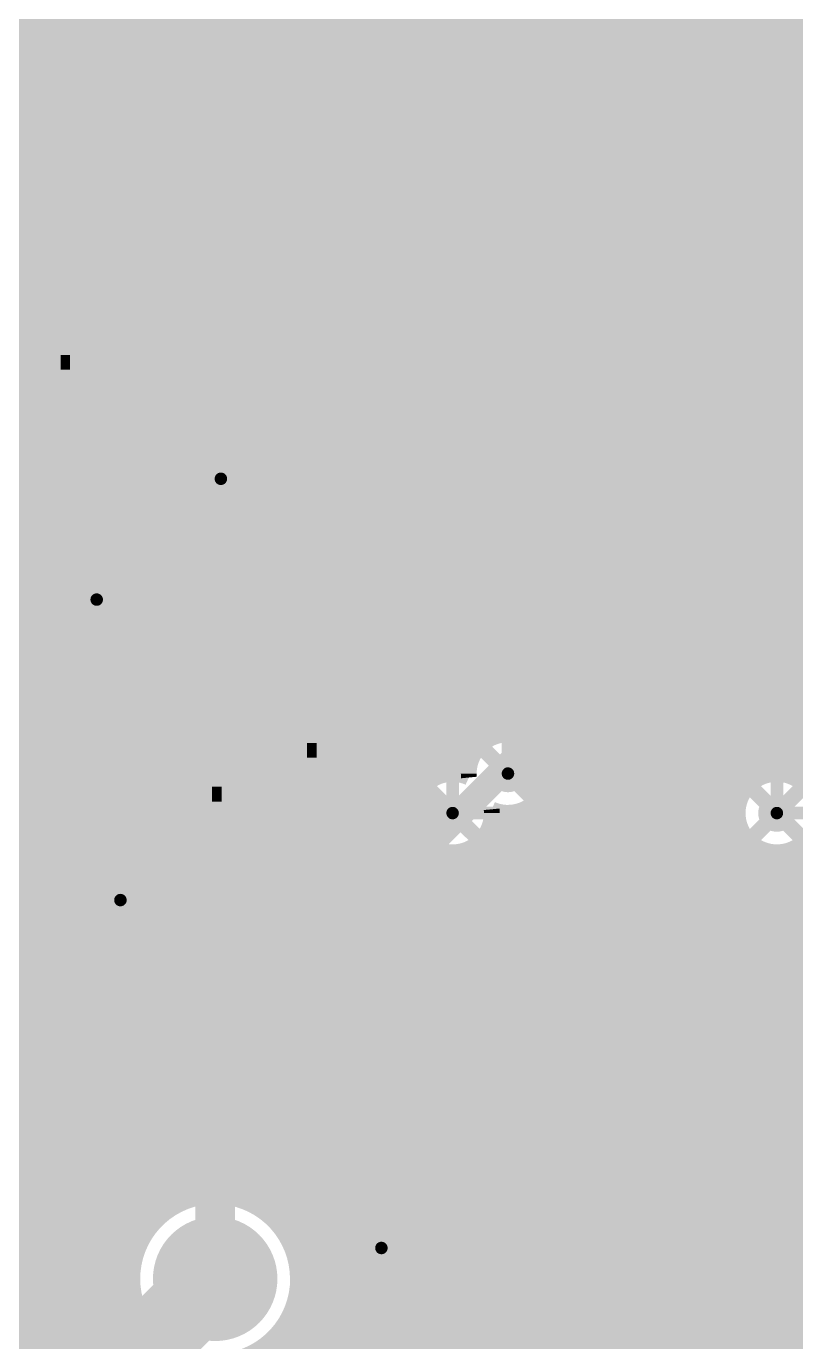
# Model space of a CAD drawing. Extents: x -11 to 221, y -93 to 178.
# Drawn here: x 120.79 to 133.14, y 63.52 to 84.65 of the extents above; entities that cross this region are included whole.
import ezdxf

# ---------------------------------------------------------------- set-up
doc = ezdxf.new("R2010")
doc.units = 0
doc.header["$MEASUREMENT"] = 0
doc.layers.get('0').update_dxf_attribs({"linetype": 'CONTINUOUS'})
for name, color, linetype in [('26-349-0_BOT', 7, 'CONTINUOUS'), ('26-349-0_DRD', 7, 'CONTINUOUS'), ('26-349-0_DRL', 2, 'CONTINUOUS'), ('26-349-0_IN1', 3, 'CONTINUOUS'), ('26-349-0_IN2', 5, 'CONTINUOUS'), ('26-349-0_SMB', 10, 'CONTINUOUS'), ('26-349-0_SMT', 14, 'CONTINUOUS'), ('26-349-0_SPT', 9, 'CONTINUOUS'), ('26-349-0_SST', 12, 'CONTINUOUS'), ('26-349-0_TOP', 11, 'CONTINUOUS'), ('THRUHOLE_TAP', 15, 'CONTINUOUS')]:
    doc.layers.add(name, color=color, linetype=linetype)

# ---------------------------------------------------------------- blocks, each defined once
blk = doc.blocks.new('ROUND_2')
at = {"const_width": 0.99949}
blk.add_lwpolyline([(-0.499744, 0, 1), (0.499744, 0, 1)], format="xyb", close=True, dxfattribs=at)
blk = doc.blocks.new('ROUND_78')
at = {"const_width": 0.29972}
blk.add_lwpolyline([(-0.14986, 0, 1), (0.14986, 0, 1)], format="xyb", close=True, dxfattribs=at)
blk = doc.blocks.new('ROUND_96')
at = {"const_width": 0.50038}
blk.add_lwpolyline([(-0.25019, 0, 1), (0.25019, 0, 1)], format="xyb", close=True, dxfattribs=at)
blk = doc.blocks.new('ROUND_102')
at = {"const_width": 0.10033}
blk.add_lwpolyline([(-0.050164, 0, 1), (0.050164, 0, 1)], format="xyb", close=True, dxfattribs=at)
blk = doc.blocks.new('ROUND_82')
at = {"const_width": 0.29972}
blk.add_lwpolyline([(-0.14986, 0, 1), (0.14986, 0, 1)], format="xyb", close=True, dxfattribs=at)
blk = doc.blocks.new('RECTANGLE_3')
blk.add_solid([(0.4826, 0.4064), (0.4826, -0.4064), (-0.4826, 0.4064), (-0.4826, -0.4064)])
blk = doc.blocks.new('RECTANGLE_5')
blk.add_solid([(0.63627, 0.51308), (0.63627, -0.51308), (-0.63627, 0.51308), (-0.63627, -0.51308)])
blk = doc.blocks.new('RECTANGLE_14')
blk.add_solid([(1.12522, 1.14935), (1.12522, -1.14935), (-1.12522, 1.14935), (-1.12522, -1.14935)])
blk = doc.blocks.new('ROUND_88')
at = {"const_width": 0.10033}
blk.add_lwpolyline([(-0.050164, 0, 1), (0.050164, 0, 1)], format="xyb", close=True, dxfattribs=at)
blk = doc.blocks.new('ROUND_90')
at = {"const_width": 0.50038}
blk.add_lwpolyline([(-0.25019, 0, 1), (0.25019, 0, 1)], format="xyb", close=True, dxfattribs=at)

msp = doc.modelspace()

# ---------------------------------------------------------------- linework, layer by layer
at = {"layer": '26-349-0_BOT', "const_width": 0.2032}
for points in [[(86.106, 83.947), (86.614, 84.455), (150.622, 84.455), (150.749, 84.328)], [(148.8694, 78.232), (148.844, 78.232), (146.177, 80.899), (104.394, 80.899), (104.267, 81.026), (83.8454, 81.026), (80.9752, 83.8962)], [(156.972, 82.296), (151.892, 82.296), (150.241, 83.947), (90.551, 83.947), (89.789, 83.185)], [(159.131, 79.629), (149.606, 79.629), (147.32, 81.915), (114.681, 81.915), (113.157, 83.439), (95.631, 83.439), (95.758, 83.312)], [(119.253, 83.312), (146.177, 83.312), (146.177, 83.185)], [(157.226, 78.486), (149.86, 78.486), (146.939, 81.407), (114.3, 81.407), (112.776, 82.931), (112.776, 82.804)], [(156.337, 77.47), (148.59, 77.47), (145.669, 80.391), (103.505, 80.391)], [(156.337, 76.581), (148.463, 76.581), (145.161, 79.883), (104.14, 79.883), (103.886, 79.629), (94.615, 79.629)], [(145.288, 75.184), (145.034, 74.93), (131.318, 74.93), (130.683, 74.295), (84.455, 74.295), (83.82, 73.66)], [(149.479, 74.041), (149.352, 74.041), (148.844, 73.533), (146.05, 73.533), (145.161, 74.422), (131.445, 74.422), (130.81, 73.787), (85.344, 73.787), (84.455, 72.898)], [(85.09, 72.39), (85.979, 73.279), (130.937, 73.279), (131.572, 73.914), (145.034, 73.914), (146.304, 72.644), (148.971, 72.644), (149.479, 73.152)], [(128.524, 72.644), (130.937, 72.644), (131.445, 73.152), (144.653, 73.152), (145.288, 72.517)], [(127.635, 72.009), (130.937, 72.009), (131.572, 72.644), (144.145, 72.644), (145.288, 71.501)], [(148.971, 71.628), (148.209, 70.866), (140.97, 70.866), (139.7, 72.136), (133.477, 72.136), (133.35, 72.009), (132.842, 72.009)], [(153.924, 71.501), (149.86, 71.501), (147.193, 68.834), (81.28, 68.834)], [(94.869, 67.818), (142.24, 67.818), (142.748, 68.326), (151.384, 68.326), (152.019, 67.691)], [(85.725, 66.929), (143.129, 66.929), (144.018, 67.818), (149.733, 67.818), (151.384, 66.167)]]:
    msp.add_lwpolyline(points, dxfattribs=at)
at = {"layer": '26-349-0_DRD', "const_width": 0.254}
for points in [[(122.6439, 78.64856), (122.6439, 76.10856)], [(125.1839, 78.64856), (122.6439, 78.64856)], [(125.1839, 78.64856), (122.6439, 76.10856)], [(125.1839, 76.10856), (122.6439, 78.64856)], [(122.6439, 78.64856), (122.6439, 76.10856)], [(125.1839, 78.64856), (122.6439, 78.64856)], [(125.1839, 78.64856), (122.6439, 76.10856)], [(125.1839, 76.10856), (122.6439, 78.64856)], [(122.6439, 78.64856), (122.6439, 76.10856)], [(125.1839, 78.64856), (122.6439, 78.64856)], [(125.1839, 78.64856), (122.6439, 76.10856)], [(125.1839, 76.10856), (122.6439, 78.64856)], [(125.1839, 76.10856), (125.1839, 78.64856)], [(125.1839, 76.10856), (125.1839, 78.64856)], [(125.1839, 76.10856), (125.1839, 78.64856)], [(123.19, 76.708), (120.65, 76.708)], [(123.19, 76.708), (120.65, 74.168)], [(123.19, 74.168), (120.65, 76.708)], [(123.19, 74.168), (123.19, 76.708)], [(122.6439, 76.10856), (125.1839, 76.10856)], [(122.6439, 76.10856), (125.1839, 76.10856)], [(122.6439, 76.10856), (125.1839, 76.10856)], [(120.65, 74.168), (123.19, 74.168)], [(127.254, 73.914), (127.254, 71.374)], [(129.794, 73.914), (127.254, 73.914)], [(129.794, 73.914), (127.254, 71.374)], [(129.794, 71.374), (127.254, 73.914)], [(129.794, 71.374), (129.794, 73.914)], [(126.365, 73.279), (126.365, 70.739)], [(128.905, 73.279), (126.365, 73.279)], [(128.905, 73.279), (126.365, 70.739)], [(128.905, 70.739), (126.365, 73.279)], [(128.905, 70.739), (128.905, 73.279)], [(131.572, 73.279), (131.572, 70.739)], [(134.112, 73.279), (131.572, 73.279)], [(134.112, 73.279), (131.572, 70.739)], [(134.112, 70.739), (131.572, 73.279)], [(121.031, 71.882), (121.031, 69.342)], [(123.571, 71.882), (121.031, 71.882)], [(123.571, 71.882), (121.031, 69.342)], [(123.571, 69.342), (121.031, 71.882)], [(121.031, 71.882), (121.031, 69.342)], [(123.571, 71.882), (121.031, 71.882)], [(123.571, 71.882), (121.031, 69.342)], [(123.571, 69.342), (121.031, 71.882)], [(123.571, 69.342), (123.571, 71.882)], [(123.571, 69.342), (123.571, 71.882)], [(127.254, 71.374), (129.794, 71.374)], [(126.365, 70.739), (128.905, 70.739)], [(131.572, 70.739), (134.112, 70.739)], [(121.031, 69.342), (123.571, 69.342)], [(121.031, 69.342), (123.571, 69.342)], [(125.222, 66.294), (125.222, 63.754)], [(127.762, 66.294), (125.222, 66.294)], [(127.762, 66.294), (125.222, 63.754)], [(127.762, 63.754), (125.222, 66.294)], [(125.222, 66.294), (125.222, 63.754)], [(127.762, 66.294), (125.222, 66.294)], [(127.762, 66.294), (125.222, 63.754)], [(127.762, 63.754), (125.222, 66.294)], [(127.762, 63.754), (127.762, 66.294)], [(127.762, 63.754), (127.762, 66.294)], [(123.82246, 65.1637), (123.18746, 64.5287)], [(124.45746, 64.5287), (123.82246, 65.1637)], [(123.18746, 64.5287), (123.82246, 63.8937)], [(123.82246, 63.8937), (124.45746, 64.5287)], [(125.222, 63.754), (127.762, 63.754)], [(125.222, 63.754), (127.762, 63.754)]]:
    msp.add_lwpolyline(points, dxfattribs=at)
at = {"layer": '26-349-0_IN1', "const_width": 0.254}
for points in [[(124.6886, 103.95458), (124.6886, 65.66662)], [(124.9172, 103.95458), (124.9172, 65.45072)], [(125.1458, 103.95458), (125.1458, 65.07226)], [(125.3744, 103.95458), (125.3744, 51.562)], [(126.9746, 103.95204), (126.9746, 72.32396)], [(127.2032, 103.95204), (127.2032, 72.59828)], [(127.4318, 103.95204), (127.4318, 72.71004)], [(127.6604, 103.95204), (127.6604, 72.74052)], [(127.889, 103.95204), (127.889, 73.00722)], [(129.7178, 103.9495), (129.7178, 51.562)], [(129.9464, 103.94696), (129.9464, 51.562)], [(129.4892, 102.81158), (129.4892, 51.562)], [(122.8598, 100.2665), (122.8598, 71.08444)], [(123.0884, 100.14204), (123.0884, 65.75806)], [(130.175, 98.82378), (130.175, 51.562)], [(130.4036, 98.5774), (130.4036, 51.562)], [(131.318, 98.66122), (131.318, 51.562)], [(130.6322, 98.4758), (130.6322, 51.562)], [(130.8608, 98.45802), (130.8608, 51.562)], [(131.0894, 98.51136), (131.0894, 51.562)], [(126.746, 97.93478), (126.746, 65.7098)], [(125.603, 97.77222), (125.603, 51.562)], [(131.5466, 97.79762), (131.5466, 51.562)], [(132.6896, 97.89414), (132.6896, 72.72528)], [(125.8316, 97.62236), (125.8316, 65.33896)], [(126.0602, 97.56902), (126.0602, 65.61328)], [(126.2888, 97.5868), (126.2888, 65.72504)], [(126.5174, 97.6884), (126.5174, 65.75552)], [(131.7752, 97.63252), (131.7752, 51.562)], [(132.0038, 97.56902), (132.0038, 51.562)], [(132.2324, 97.58172), (132.2324, 72.41286)], [(132.461, 97.67316), (132.461, 72.63384)], [(120.8024, 94.53372), (120.8024, 51.562)], [(121.031, 94.62516), (121.031, 51.562)], [(132.9182, 93.88856), (132.9182, 72.73544)], [(133.1468, 93.70822), (133.1468, 72.67448)], [(122.6312, 91.26728), (122.6312, 71.26478)], [(121.2596, 91.12504), (121.2596, 51.562)], [(124.46, 91.07678), (124.46, 65.80886)], [(128.1176, 90.93962), (128.1176, 73.25106)], [(129.2606, 91.03614), (129.2606, 51.562)], [(121.4882, 90.84818), (121.4882, 51.562)], [(121.7168, 90.73642), (121.7168, 71.05142)], [(122.174, 90.7542), (122.174, 71.33082)], [(122.4026, 90.88882), (122.4026, 71.3359)], [(123.317, 90.91422), (123.317, 65.86728)], [(123.5456, 90.76436), (123.5456, 65.93332)], [(124.0028, 90.7288), (124.0028, 65.94856)], [(124.2314, 90.8304), (124.2314, 65.9003)], [(128.3462, 90.77452), (128.3462, 73.35266)], [(128.8034, 90.72372), (128.8034, 73.31964)], [(129.032, 90.81516), (129.032, 73.16978)], [(121.9454, 90.70848), (121.9454, 71.25208)], [(123.7742, 90.71102), (123.7742, 65.95872)], [(128.5748, 90.71102), (128.5748, 73.37298)], [(139.065, 84.709), (82.3468, 84.709)], [(139.065, 84.4804), (86.60638, 84.4804)], [(139.065, 84.2518), (86.77148, 84.2518)], [(139.065, 84.0232), (119.42318, 84.0232)], [(139.065, 83.7946), (119.80164, 83.7946)], [(139.065, 83.566), (119.9388, 83.566)], [(139.065, 83.3374), (119.98452, 83.3374)], [(139.065, 83.1088), (119.95404, 83.1088)], [(139.065, 82.8802), (119.84228, 82.8802)], [(139.065, 82.6516), (119.56796, 82.6516)], [(139.065, 82.423), (113.40084, 82.423)], [(139.065, 82.1944), (113.17986, 82.1944)], [(139.065, 81.9658), (92.88018, 81.9658)], [(139.065, 81.7372), (78.486, 81.7372)], [(139.065, 81.5086), (78.486, 81.5086)], [(139.065, 81.28), (82.81924, 81.28)], [(139.065, 81.0514), (103.81996, 81.0514)], [(139.065, 80.8228), (104.09428, 80.8228)], [(139.065, 80.5942), (104.20604, 80.5942)], [(139.065, 80.3656), (104.23652, 80.3656)], [(139.065, 80.137), (104.1908, 80.137)], [(139.065, 79.9084), (104.05364, 79.9084)], [(139.065, 79.6798), (103.67518, 79.6798)], [(139.065, 79.4512), (95.32366, 79.4512)], [(139.065, 79.2226), (95.22206, 79.2226)], [(139.065, 78.994), (94.97822, 78.994)], [(139.065, 78.7654), (79.98206, 78.7654)], [(139.065, 78.5368), (109.347, 78.5368)], [(139.065, 78.3082), (109.6645, 78.3082)], [(139.065, 78.0796), (109.78642, 78.0796)], [(139.065, 77.851), (109.82452, 77.851)], [(139.065, 77.6224), (109.78642, 77.6224)], [(139.065, 77.3938), (109.6645, 77.3938)], [(139.065, 77.1652), (109.347, 77.1652)], [(139.065, 76.9366), (94.21876, 76.9366)], [(139.065, 76.708), (94.49308, 76.708)], [(139.065, 76.4794), (94.60484, 76.4794)], [(139.065, 76.2508), (94.63532, 76.2508)], [(139.065, 76.0222), (94.5896, 76.0222)], [(139.065, 75.7936), (94.45244, 75.7936)], [(139.065, 75.565), (94.07398, 75.565)], [(139.065, 75.3364), (83.37296, 75.3364)], [(139.065, 75.1078), (83.64728, 75.1078)], [(139.065, 74.8792), (83.75904, 74.8792)], [(139.065, 74.6506), (83.78952, 74.6506)], [(139.065, 74.422), (83.7438, 74.422)], [(139.065, 74.1934), (84.32038, 74.1934)], [(139.065, 73.9648), (84.48548, 73.9648)], [(139.065, 73.7362), (84.54644, 73.7362)], [(139.065, 73.5076), (84.85886, 73.5076)], [(128.16078, 73.279), (85.07984, 73.279)], [(139.065, 73.279), (128.88722, 73.279)], [(127.9144, 73.0504), (85.40496, 73.0504)], [(139.065, 73.0504), (129.13106, 73.0504)], [(127.8128, 72.8218), (85.67928, 72.8218)], [(139.065, 72.8218), (129.23266, 72.8218)], [(127.19558, 72.5932), (85.79104, 72.5932)], [(132.40258, 72.5932), (129.25298, 72.5932)], [(126.99492, 72.3646), (85.82152, 72.3646)], [(132.20192, 72.3646), (129.19964, 72.3646)], [(126.91364, 72.136), (85.7758, 72.136)], [(132.12064, 72.136), (129.04978, 72.136)], [(128.5748, 71.91502), (128.5748, 51.562)], [(128.8034, 71.96836), (128.8034, 51.562)], [(129.032, 72.11822), (129.032, 51.562)], [(126.9111, 71.9074), (85.63864, 71.9074)], [(128.3462, 71.83628), (128.3462, 51.562)], [(132.1181, 71.9074), (128.3589, 71.9074)], [(126.98222, 71.6788), (85.26018, 71.6788)], [(126.9746, 71.69404), (126.9746, 65.57264)], [(132.18922, 71.6788), (128.28778, 71.6788)], [(132.2324, 71.60514), (132.2324, 51.562)], [(127.16256, 71.4502), (78.486, 71.4502)], [(127.2032, 71.41718), (127.2032, 65.19418)], [(127.4318, 71.30542), (127.4318, 51.562)], [(127.889, 71.3232), (127.889, 51.562)], [(132.36956, 71.4502), (128.10744, 71.4502)], [(128.1176, 71.45782), (128.1176, 51.562)], [(132.461, 71.38416), (132.461, 51.562)], [(132.6896, 71.29272), (132.6896, 51.562)], [(133.1468, 71.34352), (133.1468, 51.562)], [(121.89714, 71.2216), (78.486, 71.2216)], [(139.05992, 71.2216), (122.70486, 71.2216)], [(127.6604, 71.27748), (127.6604, 51.562)], [(132.9182, 71.28002), (132.9182, 51.562)], [(121.67616, 70.993), (78.486, 70.993)], [(138.97864, 70.993), (122.92584, 70.993)], [(121.58472, 70.7644), (78.486, 70.7644)], [(138.9761, 70.7644), (123.01728, 70.7644)], [(121.57202, 70.5358), (78.486, 70.5358)], [(139.04722, 70.5358), (123.02744, 70.5358)], [(121.63552, 70.3072), (78.486, 70.3072)], [(139.065, 70.3072), (122.96648, 70.3072)], [(121.80062, 70.0786), (78.486, 70.0786)], [(121.7168, 70.17258), (121.7168, 51.562)], [(139.065, 70.0786), (122.80138, 70.0786)], [(122.8598, 70.13956), (122.8598, 65.58788)], [(139.065, 69.85), (78.486, 69.85)], [(121.9454, 69.97192), (121.9454, 51.562)], [(122.174, 69.89064), (122.174, 51.562)], [(122.4026, 69.8881), (122.4026, 64.7192)], [(122.6312, 69.95922), (122.6312, 65.32372)], [(139.065, 69.6214), (78.486, 69.6214)], [(139.065, 69.3928), (81.75244, 69.3928)], [(139.065, 69.1642), (81.93278, 69.1642)], [(139.065, 68.9356), (82.0039, 68.9356)], [(139.065, 68.707), (81.99882, 68.707)], [(139.065, 68.4784), (95.18396, 68.4784)], [(139.065, 68.2498), (95.45828, 68.2498)], [(139.065, 68.0212), (95.57004, 68.0212)], [(139.065, 67.7926), (95.60052, 67.7926)], [(139.065, 67.564), (95.5548, 67.564)], [(139.065, 67.3354), (95.41764, 67.3354)], [(139.065, 67.1068), (95.03918, 67.1068)], [(139.065, 66.8782), (86.45398, 66.8782)], [(139.065, 66.6496), (86.40064, 66.6496)], [(139.065, 66.421), (86.25078, 66.421)], [(138.89736, 66.1924), (78.486, 66.1924)], [(138.26998, 65.9638), (78.486, 65.9638)], [(123.0503, 65.7352), (78.486, 65.7352)], [(126.31928, 65.7352), (124.59208, 65.7352)], [(138.00328, 65.7352), (126.66218, 65.7352)], [(122.77598, 65.5066), (116.22786, 65.5066)], [(125.94082, 65.5066), (124.8664, 65.5066)], [(137.8331, 65.5066), (127.04064, 65.5066)], [(122.60072, 65.278), (116.44884, 65.278)], [(125.8062, 65.278), (125.04166, 65.278)], [(137.72388, 65.278), (127.1778, 65.278)], [(122.48642, 65.0494), (116.54028, 65.0494)], [(125.76048, 65.0494), (125.15596, 65.0494)], [(137.65784, 65.0494), (127.22352, 65.0494)], [(122.42038, 64.8208), (116.55044, 64.8208)], [(125.78842, 64.8208), (125.222, 64.8208)], [(137.6299, 64.8208), (127.19304, 64.8208)], [(127.2032, 64.85128), (127.2032, 51.562)], [(122.3899, 64.5922), (116.48948, 64.5922)], [(125.90018, 64.5922), (125.25248, 64.5922)], [(125.8316, 64.70904), (125.8316, 51.562)], [(137.64006, 64.5922), (127.08128, 64.5922)], [(122.40006, 64.3636), (116.32438, 64.3636)], [(122.4026, 64.3382), (122.4026, 59.8805)], [(126.17704, 64.3636), (125.24232, 64.3636)], [(126.0602, 64.43218), (126.0602, 51.562)], [(126.2888, 64.32042), (126.2888, 51.562)], [(126.746, 64.3382), (126.746, 51.562)], [(137.68832, 64.3636), (126.80696, 64.3636)], [(126.9746, 64.47282), (126.9746, 51.562)], [(122.44578, 64.135), (69.596, 64.135)], [(137.77722, 64.135), (125.1966, 64.135)], [(126.5174, 64.29248), (126.5174, 51.562)], [(122.53214, 63.9064), (69.596, 63.9064)], [(137.91946, 63.9064), (125.11024, 63.9064)], [(125.1458, 63.98514), (125.1458, 60.23356)], [(122.6693, 63.6778), (69.596, 63.6778)], [(122.6312, 63.73368), (122.6312, 60.48502)], [(138.13536, 63.6778), (124.97308, 63.6778)], [(122.8598, 63.46698), (122.8598, 60.74918)], [(124.9172, 63.60668), (124.9172, 60.61202)], [(122.88012, 63.4492), (69.596, 63.4492)], [(138.31062, 63.4492), (124.76226, 63.4492)]]:
    msp.add_lwpolyline(points, dxfattribs=at)
for points in [[(128.524, 73.37552, 0.3830395), (127.79502, 72.72274)], [(129.25552, 72.644, 0.4142136), (128.524, 73.37552)], [(127.635, 72.74052, 0.4142136), (126.90348, 72.009)], [(127.79502, 72.72274, 0.055194), (127.635, 72.74046)], [(128.524, 71.91248, 0.4142136), (129.25552, 72.644)], [(132.842, 72.74052, 0.4142136), (132.11048, 72.009)], [(133.57352, 72.009, 0.4142136), (132.842, 72.74052)], [(126.90348, 72.009, 0.4142136), (127.635, 71.27748)], [(127.635, 71.27748, 0.3829325), (128.36144, 71.93026)], [(128.36144, 71.93026, 0.0560431), (128.524, 71.91198)], [(132.11048, 72.009, 0.4142136), (132.842, 71.27748)], [(132.842, 71.27748, 0.4142136), (133.57352, 72.009)], [(122.301, 71.34352, 0.4142136), (121.56948, 70.612)], [(122.301, 71.34352, 0.4142136), (121.56948, 70.612)], [(123.03252, 70.612, 0.4142136), (122.301, 71.34352)], [(123.03252, 70.612, 0.4142136), (122.301, 71.34352)], [(121.56948, 70.612, 0.4142136), (122.301, 69.88048)], [(121.56948, 70.612, 0.4142136), (122.301, 69.88048)], [(122.301, 69.88048, 0.4142136), (123.03252, 70.612)], [(122.301, 69.88048, 0.4142136), (123.03252, 70.612)], [(123.82246, 65.96126, 0.4142136), (122.3899, 64.5287)], [(125.25248, 64.5287, 0.4142136), (123.82246, 65.95872)], [(126.492, 65.75552, 0.4142136), (125.76048, 65.024)], [(127.22352, 65.024, 0.4142136), (126.492, 65.75552)], [(125.76048, 65.024, 0.4142136), (126.492, 64.29248)], [(126.492, 64.29248, 0.4142136), (127.22352, 65.024)], [(122.3899, 64.5287, 0.4142136), (123.82246, 63.09614)], [(123.82246, 63.09614, 0.4142136), (125.25502, 64.5287)]]:
    msp.add_lwpolyline(points, format="xyb", dxfattribs=at)
at = {"layer": '26-349-0_IN2', "const_width": 0.254}
for points in [[(121.3866, 112.141), (121.3866, 75.77328)], [(121.6152, 112.141), (121.6152, 75.98918)], [(121.8438, 112.141), (121.8438, 76.06284)], [(122.0724, 112.141), (122.0724, 76.0476)], [(122.301, 112.141), (122.301, 75.93838)], [(122.5296, 112.141), (122.5296, 75.59548)], [(124.3584, 112.141), (124.3584, 77.8256)], [(124.587, 112.141), (124.587, 65.61582)], [(124.8156, 112.141), (124.8156, 65.41262)], [(125.0442, 112.141), (125.0442, 65.05194)], [(125.2728, 112.141), (125.2728, 52.959)], [(127.3302, 112.141), (127.3302, 72.56018)], [(127.5588, 112.141), (127.5588, 72.63384)], [(127.7874, 112.141), (127.7874, 72.6186)], [(128.016, 112.141), (128.016, 73.01484)], [(128.2446, 112.141), (128.2446, 73.20788)], [(128.4732, 112.141), (128.4732, 73.27138)], [(128.7018, 112.141), (128.7018, 73.24852)], [(128.9304, 112.141), (128.9304, 73.12406)], [(129.159, 112.141), (129.159, 52.959)], [(129.3876, 112.141), (129.3876, 52.959)], [(129.6162, 112.141), (129.6162, 52.959)], [(129.8448, 112.141), (129.8448, 52.959)], [(130.0734, 112.141), (130.0734, 52.959)], [(130.302, 112.141), (130.302, 52.959)], [(130.5306, 112.141), (130.5306, 52.959)], [(130.7592, 112.141), (130.7592, 52.959)], [(130.9878, 112.141), (130.9878, 52.959)], [(131.2164, 112.141), (131.2164, 52.959)], [(131.445, 112.141), (131.445, 52.959)], [(132.8166, 112.141), (132.8166, 72.63892)], [(133.0452, 112.141), (133.0452, 72.6059)], [(126.873, 109.53242), (126.873, 52.959)], [(127.1016, 109.7026), (127.1016, 72.34428)], [(124.1298, 106.1339), (124.1298, 77.97038)], [(122.7582, 100.5459), (122.7582, 65.32626)], [(123.9012, 100.60178), (123.9012, 78.00848)], [(122.9868, 100.30206), (122.9868, 65.56502)], [(123.6726, 100.3173), (123.6726, 77.96022)], [(123.2154, 100.2157), (123.2154, 65.71234)], [(123.444, 100.22078), (123.444, 77.79766)], [(125.5014, 98.13798), (125.5014, 52.959)], [(126.6444, 97.96272), (126.6444, 52.959)], [(132.588, 97.92462), (132.588, 72.58558)], [(125.73, 97.79508), (125.73, 52.959)], [(126.4158, 97.74682), (126.4158, 52.959)], [(131.6736, 97.8154), (131.6736, 52.959)], [(131.9022, 97.69348), (131.9022, 52.959)], [(132.3594, 97.73412), (132.3594, 72.41286)], [(125.9586, 97.68586), (125.9586, 52.959)], [(126.1872, 97.67316), (126.1872, 52.959)], [(132.1308, 97.67062), (132.1308, 52.959)], [(121.158, 94.87662), (121.158, 52.959)], [(120.7008, 94.62262), (120.7008, 52.959)], [(120.9294, 94.68612), (120.9294, 52.959)], [(150.2283, 84.6836), (82.22488, 84.6836)], [(150.13178, 84.455), (86.47684, 84.455)], [(150.1267, 84.2264), (86.66988, 84.2264)], [(150.21306, 83.9978), (86.73338, 83.9978)], [(145.94078, 83.7692), (119.6848, 83.7692)], [(145.6563, 83.5406), (119.83974, 83.5406)], [(145.55978, 83.312), (119.88292, 83.312)], [(145.5547, 83.0834), (119.83974, 83.0834)], [(145.64106, 82.8548), (119.6848, 82.8548)], [(145.8849, 82.6262), (113.38052, 82.6262)], [(156.3497, 82.3976), (113.25606, 82.3976)], [(156.35478, 82.169), (75.40498, 82.169)], [(156.4513, 81.9404), (75.18908, 81.9404)], [(156.73578, 81.7118), (72.009, 81.7118)], [(174.117, 81.4832), (72.009, 81.4832)], [(174.117, 81.2546), (72.009, 81.2546)], [(174.117, 81.026), (72.009, 81.026)], [(174.117, 80.7974), (103.98506, 80.7974)], [(174.117, 80.5688), (104.10952, 80.5688)], [(174.117, 80.3402), (104.13238, 80.3402)], [(158.7246, 80.1116), (104.06888, 80.1116)], [(158.55442, 79.883), (103.87584, 79.883)], [(158.50108, 79.6544), (95.24492, 79.6544)], [(158.5341, 79.4258), (95.2119, 79.4258)], [(158.67126, 79.1972), (95.0722, 79.1972)], [(156.8196, 78.9686), (72.009, 78.9686)], [(148.49602, 78.74), (93.08084, 78.74)], [(148.30552, 78.5114), (93.27388, 78.5114)], [(148.24202, 78.2828), (93.33738, 78.2828)], [(148.26488, 78.0542), (93.31452, 78.0542)], [(123.4694, 77.8256), (93.19006, 77.8256)], [(148.3868, 77.8256), (124.3584, 77.8256)], [(123.32208, 77.597), (91.17584, 77.597)], [(141.35862, 77.597), (124.50572, 77.597)], [(123.28398, 77.3684), (87.15248, 77.3684)], [(141.16812, 77.3684), (124.54382, 77.3684)], [(123.33224, 77.1398), (88.2142, 77.1398)], [(141.10462, 77.1398), (124.4981, 77.1398)], [(123.49226, 76.9112), (88.3539, 76.9112)], [(123.444, 76.95946), (123.444, 65.80378)], [(123.6726, 76.7969), (123.6726, 65.8495)], [(124.1298, 76.78674), (124.1298, 65.82156)], [(141.12748, 76.9112), (124.33554, 76.9112)], [(124.3584, 76.93152), (124.3584, 65.74536)], [(141.2494, 76.6826), (88.38692, 76.6826)], [(123.9012, 76.74864), (123.9012, 65.85712)], [(155.71978, 76.454), (88.33358, 76.454)], [(148.7424, 76.2254), (88.16086, 76.2254)], [(121.6279, 75.9968), (109.9312, 75.9968)], [(148.62048, 75.9968), (122.20956, 75.9968)], [(121.38406, 75.7682), (110.0709, 75.7682)], [(145.05178, 75.7682), (122.45594, 75.7682)], [(121.2977, 75.5396), (110.10392, 75.5396)], [(144.7673, 75.5396), (122.5423, 75.5396)], [(121.30278, 75.311), (110.05058, 75.311)], [(144.67078, 75.311), (122.53722, 75.311)], [(121.3866, 75.10272), (121.3866, 52.959)], [(122.5296, 75.27798), (122.5296, 64.84366)], [(121.3993, 75.0824), (109.87786, 75.0824)], [(121.6152, 74.88682), (121.6152, 52.959)], [(122.301, 74.93508), (122.301, 52.959)], [(144.6657, 75.0824), (122.4407, 75.0824)], [(121.68378, 74.8538), (83.66252, 74.8538)], [(121.8438, 74.81316), (121.8438, 52.959)], [(122.0724, 74.82586), (122.0724, 52.959)], [(144.75206, 74.8538), (122.15622, 74.8538)], [(144.9959, 74.6252), (83.68538, 74.6252)], [(148.63572, 74.3966), (83.62188, 74.3966)], [(148.86178, 74.168), (84.19084, 74.168)], [(148.8567, 73.9394), (84.38388, 73.9394)], [(148.94306, 73.7108), (84.44738, 73.7108)], [(148.94306, 73.4822), (84.69122, 73.4822)], [(128.36398, 73.2536), (84.9757, 73.2536)], [(148.8567, 73.2536), (128.68148, 73.2536)], [(128.02108, 73.025), (85.07222, 73.025)], [(144.91462, 73.025), (129.02438, 73.025)], [(127.91186, 72.7964), (85.57006, 72.7964)], [(144.72412, 72.7964), (129.1336, 72.7964)], [(127.3429, 72.5678), (85.69452, 72.5678)], [(132.5499, 72.5678), (129.14884, 72.5678)], [(142.5829, 72.5678), (133.13156, 72.5678)], [(127.09906, 72.3392), (85.71738, 72.3392)], [(132.30606, 72.3392), (129.07518, 72.3392)], [(128.9304, 72.1614), (128.9304, 52.959)], [(127.0127, 72.1106), (85.65388, 72.1106)], [(128.4732, 72.01662), (128.4732, 52.959)], [(128.7018, 72.03948), (128.7018, 52.959)], [(132.2197, 72.1106), (128.85928, 72.1106)], [(127.01778, 71.882), (85.46084, 71.882)], [(128.2446, 71.84898), (128.2446, 52.959)], [(132.22478, 71.882), (128.25222, 71.882)], [(127.1143, 71.6534), (73.787, 71.6534)], [(127.1016, 71.67372), (127.1016, 52.959)], [(128.016, 71.50608), (128.016, 52.959)], [(132.3213, 71.6534), (128.1557, 71.6534)], [(132.3594, 71.6026), (132.3594, 52.959)], [(127.39878, 71.4248), (73.787, 71.4248)], [(127.3302, 71.45782), (127.3302, 52.959)], [(127.5588, 71.38416), (127.5588, 52.959)], [(127.7874, 71.39686), (127.7874, 52.959)], [(132.60578, 71.4248), (127.87122, 71.4248)], [(132.588, 71.43242), (132.588, 52.959)], [(132.8166, 71.37908), (132.8166, 52.959)], [(133.0452, 71.4121), (133.0452, 52.959)], [(139.4079, 71.4248), (133.07822, 71.4248)], [(139.16406, 71.1962), (73.787, 71.1962)], [(137.7696, 70.9676), (73.787, 70.9676)], [(137.59942, 70.739), (73.787, 70.739)], [(137.54608, 70.5104), (73.787, 70.5104)], [(137.5791, 70.2818), (73.787, 70.2818)], [(137.71626, 70.0532), (73.787, 70.0532)], [(146.9644, 69.8246), (76.60386, 69.8246)], [(167.06342, 69.596), (76.77658, 69.596)], [(167.2336, 69.3674), (81.61528, 69.3674)], [(174.117, 69.1388), (81.83118, 69.1388)], [(174.117, 68.9102), (81.90484, 68.9102)], [(160.74898, 68.6816), (81.8896, 68.6816)], [(160.40608, 68.453), (81.78038, 68.453)], [(151.68372, 68.2244), (95.34906, 68.2244)], [(151.46782, 67.9958), (95.47352, 67.9958)], [(151.39416, 67.7672), (95.49638, 67.7672)], [(148.68398, 67.5386), (95.43288, 67.5386)], [(148.34108, 67.31), (95.23984, 67.31)], [(148.23186, 67.0814), (86.3346, 67.0814)], [(148.21916, 66.8528), (86.34984, 66.8528)], [(148.29282, 66.6242), (86.27618, 66.6242)], [(148.50872, 66.3956), (86.06028, 66.3956)], [(150.75408, 66.167), (73.787, 66.167)], [(138.42492, 65.9384), (73.787, 65.9384)], [(123.21032, 65.7098), (73.787, 65.7098)], [(138.12012, 65.7098), (124.43206, 65.7098)], [(122.89282, 65.4812), (73.787, 65.4812)], [(137.93724, 65.4812), (124.74956, 65.4812)], [(122.70486, 65.2526), (73.787, 65.2526)], [(137.82294, 65.2526), (124.93752, 65.2526)], [(122.58548, 65.024), (73.787, 65.024)], [(137.75436, 65.024), (125.0569, 65.024)], [(122.5169, 64.7954), (73.787, 64.7954)], [(137.7315, 64.7954), (125.12548, 64.7954)], [(122.4915, 64.5668), (73.787, 64.5668)], [(137.74674, 64.5668), (125.15088, 64.5668)], [(122.5042, 64.3382), (73.787, 64.3382)], [(137.80262, 64.3382), (125.13818, 64.3382)], [(122.56008, 64.1096), (73.787, 64.1096)], [(122.5296, 64.2112), (122.5296, 60.00496)], [(137.90676, 64.1096), (125.0823, 64.1096)], [(125.0442, 64.00546), (125.0442, 60.21324)], [(122.65914, 63.881), (73.787, 63.881)], [(122.7582, 63.7286), (122.7582, 60.48756)], [(138.07186, 63.881), (124.98324, 63.881)], [(122.8217, 63.6524), (73.787, 63.6524)], [(122.9868, 63.49238), (122.9868, 60.72632)], [(124.8156, 63.64478), (124.8156, 60.57392)], [(138.3411, 63.6524), (124.82068, 63.6524)], [(123.08078, 63.4238), (73.787, 63.4238)], [(138.47572, 63.4238), (124.5616, 63.4238)], [(124.587, 63.44158), (124.587, 60.77712)]]:
    msp.add_lwpolyline(points, dxfattribs=at)
for points in [[(123.9139, 78.00848, 0.4142136), (123.28398, 77.37856)], [(123.9139, 78.00848, 0.4142136), (123.28398, 77.37856)], [(124.54382, 77.37856, 0.4142136), (123.9139, 78.00848)], [(124.54382, 77.37856, 0.4142136), (123.9139, 78.00848)], [(123.28398, 77.37856, 0.4142136), (123.9139, 76.74864)], [(123.28398, 77.37856, 0.4142136), (123.9139, 76.74864)], [(123.9139, 76.74864, 0.4142136), (124.54382, 77.37856)], [(123.9139, 76.74864, 0.4142136), (124.54382, 77.37856)], [(121.92, 76.06792, 0.4142136), (121.29008, 75.438)], [(122.54992, 75.438, 0.4142136), (121.92, 76.06792)], [(121.29008, 75.438, 0.4142136), (121.92, 74.80808)], [(121.92, 74.80808, 0.4142136), (122.54992, 75.438)], [(128.524, 73.27392, 0.4142136), (127.89408, 72.644)], [(129.15392, 72.644, 0.4142136), (128.524, 73.27392)], [(127.635, 72.63892, 0.4142136), (127.00508, 72.009)], [(127.89662, 72.5805, 0.1077398), (127.635, 72.63753)], [(127.89408, 72.644, 0.0252234), (127.89728, 72.58057)], [(128.524, 72.01408, 0.4142136), (129.15392, 72.644)], [(132.842, 72.63892, 0.4142136), (132.21208, 72.009)], [(133.47192, 72.009, 0.4142136), (132.842, 72.63892)], [(127.00508, 72.009, 0.4142136), (127.635, 71.37908)], [(127.635, 71.37908, 0.4142136), (128.26492, 72.009)], [(128.26492, 72.009, 0.0242195), (128.26197, 72.06992)], [(128.26238, 72.06996, 0.1073159), (128.524, 72.01315)], [(132.21208, 72.009, 0.4142136), (132.842, 71.37908)], [(132.842, 71.37908, 0.4142136), (133.47192, 72.009)], [(123.82246, 65.85966, 0.4142136), (122.4915, 64.5287)], [(125.15088, 64.5287, 0.4142136), (123.82246, 65.85712)], [(122.4915, 64.5287, 0.4142136), (123.82246, 63.19774)], [(123.82246, 63.19774, 0.4142136), (125.15342, 64.5287)]]:
    msp.add_lwpolyline(points, format="xyb", dxfattribs=at)
at = {"layer": '26-349-0_SST'}
for points, const_width in [([(121.58472, 80.68818), (121.41708, 80.7466), (121.41708, 81.1022), (121.58472, 81.16062), (122.2629, 81.16062), (122.43308, 81.1022), (122.43308, 80.7466), (122.2629, 80.68818)], 0.1524), ([(121.92508, 79.9084), (122.09272, 79.84998), (122.2629, 79.84998), (122.43308, 79.9084), (122.43308, 80.264), (122.2629, 80.32242), (122.09272, 80.32242), (121.92508, 80.264), (121.92508, 79.9084), (121.7549, 79.84998), (121.58472, 79.84998), (121.41708, 79.9084), (121.41708, 80.264), (121.58472, 80.32242), (121.7549, 80.32242), (121.92508, 80.264)], 0.1524), ([(121.41708, 79.12862), (121.41708, 79.36738)], 0.1524), ([(121.41708, 79.248), (122.43308, 79.248), (122.2629, 79.36738)], 0.1524), ([(123.22048, 77.92974), (123.5202, 77.92974), (123.5202, 71.93026), (123.22048, 71.93026)], 0.1524), ([(123.5075, 76.073), (120.3325, 76.073)], 0.1524), ([(123.5075, 75.99426), (120.3325, 75.99426)], 0.1524), ([(120.84558, 76.073), (120.84558, 75.7555)], 0.1524), ([(120.98274, 76.073), (120.98274, 75.7555)], 0.1524), ([(121.1199, 76.073), (121.1199, 75.7555)], 0.1524), ([(121.25706, 76.073), (121.25706, 75.7555)], 0.1524), ([(121.39422, 76.073), (121.39422, 75.7555)], 0.1524), ([(121.53138, 76.073), (121.53138, 75.7555)], 0.1524), ([(121.66854, 76.073), (121.66854, 75.7555)], 0.1524), ([(121.8057, 76.073), (121.8057, 75.7555)], 0.1524), ([(121.94286, 76.073), (121.94286, 75.7555)], 0.1524), ([(122.08002, 76.073), (122.08002, 75.7555)], 0.1524), ([(122.21718, 76.073), (122.21718, 75.7555)], 0.1524), ([(122.35434, 76.073), (122.35434, 75.7555)], 0.1524), ([(122.4915, 76.073), (122.4915, 75.7555)], 0.1524), ([(122.62866, 76.073), (122.62866, 75.7555)], 0.1524), ([(122.76582, 76.073), (122.76582, 75.7555)], 0.1524), ([(122.90298, 76.073), (122.90298, 75.7555)], 0.1524), ([(123.04014, 76.073), (123.04014, 75.7555)], 0.1524), ([(123.1773, 76.073), (123.1773, 75.7555)], 0.1524), ([(123.31446, 76.073), (123.31446, 75.7555)], 0.1524), ([(123.45162, 76.073), (123.45162, 75.7555)], 0.1524), ([(123.5075, 76.073), (123.5075, 75.7555)], 0.1524), ([(123.5075, 75.8571), (120.3325, 75.8571)], 0.1524), ([(123.5075, 75.7555), (120.3325, 75.7555)], 0.1524), ([(123.84786, 74.168), (123.84786, 73.8124), (124.18568, 73.69302), (124.52604, 73.69302), (124.86386, 73.8124), (124.86386, 74.168)], 0.1524), ([(123.84786, 74.10958), (124.86386, 74.10958)], 0.1524), ([(125.8824, 74.09434), (125.8824, 73.73874), (126.05258, 73.61936), (126.22276, 73.61936), (126.3904, 73.73874), (126.3904, 74.09434), (125.3744, 74.09434)], 0.1524), ([(125.8824, 73.79716), (125.3744, 73.61936)], 0.1524), ([(123.84786, 72.91578), (123.84786, 73.3298), (124.86386, 73.3298)], 0.1524), ([(125.3744, 72.90054), (125.3744, 73.13676)], 0.1524), ([(125.3744, 73.01992), (126.3904, 73.01992), (126.22276, 73.13676)], 0.1524), ([(123.84786, 72.19442), (123.84786, 72.43318)], 0.1524), ([(123.84786, 72.3138), (124.86386, 72.3138), (124.69368, 72.43318)], 0.1524), ([(125.3744, 72.35952), (125.54458, 72.47636), (125.71476, 72.53732), (126.05258, 72.53732), (126.22276, 72.47636), (126.3904, 72.35952), (126.3904, 72.24014), (126.22276, 72.12076), (126.05258, 72.06234), (125.71476, 72.06234), (125.54458, 72.12076), (125.3744, 72.24014), (125.3744, 72.35952)], 0.1524), ([(123.84786, 71.6534), (124.01804, 71.77278), (124.18568, 71.8312), (124.52604, 71.8312), (124.69368, 71.77278), (124.86386, 71.6534), (124.86386, 71.53402), (124.69368, 71.41718), (124.52604, 71.35622), (124.18568, 71.35622), (124.01804, 71.41718), (123.84786, 71.53402), (123.84786, 71.6534)], 0.1524), ([(125.54458, 71.69912), (125.3744, 71.57974), (125.3744, 71.34352), (125.54458, 71.22414), (125.71476, 71.22414), (126.05258, 71.46036), (126.3904, 71.22414), (126.3904, 71.69912)], 0.1524), ([(123.19, 70.993), (124.46, 70.993), (124.714, 70.739), (124.714, 67.437), (122.936, 67.437), (122.936, 70.739), (123.19, 70.993)], 0.1524), ([(124.9045, 70.6755), (124.9045, 67.7545), (126.5428, 67.7545), (126.5428, 70.6755), (124.9045, 70.6755)], 0.1524), ([(121.9454, 69.61886), (121.9454, 70.17258)], 0.2032), ([(122.34164, 69.89572), (121.5517, 69.89572)], 0.2032), ([(122.936, 69.469), (124.714, 69.469)], 0.1524), ([(121.5517, 69.14388), (121.35358, 69.0753), (121.35358, 68.66128), (121.5517, 68.59016), (121.9454, 68.59016), (122.14352, 68.72986), (122.14352, 69.14388), (122.53976, 69.14388), (122.53976, 68.59016)], 0.2032), ([(122.53976, 67.56146), (122.14352, 67.56146), (121.35358, 67.83832), (122.14352, 68.11518), (122.53976, 68.11518)], 0.2032), ([(140.0937, 66.7004), (122.79376, 66.7004)], 0.1524), ([(121.29516, 65.19926), (121.29516, 36.40074)], 0.1524)]:
    msp.add_lwpolyline(points, dxfattribs=dict(at, const_width=const_width))
at = {"layer": '26-349-0_SST', "const_width": 0.1524}
msp.add_lwpolyline([(122.79376, 66.7004, 0.4142136), (121.29262, 65.19926)], format="xyb", dxfattribs=at)
at = {"layer": '26-349-0_TOP'}
for points, const_width in [([(132.842, 72.009), (132.842, 81.661), (132.715, 81.788), (132.715, 87.503), (130.175, 90.043), (130.175, 98.425), (129.921, 98.679), (129.921, 101.092), (130.5052, 101.6762), (130.81, 101.6762)], 0.2032), ([(128.905, 100.2538), (128.905, 97.155), (129.54, 96.52), (129.54, 90.043), (128.524, 89.027), (128.524, 72.644)], 0.2032), ([(127.635, 95.123), (127.635, 72.009)], 0.2032), ([(118.237, 75.565), (118.237, 75.946), (119.66956, 77.37856), (121.92, 77.37856)], 0.635), ([(123.9139, 77.37856), (121.92, 77.37856)], 0.635), ([(121.92, 77.37856), (123.9139, 77.37856)], 0.635), ([(121.92, 77.37856), (123.9139, 77.37856)], 0.635), ([(121.92, 75.438), (121.92, 77.37856)], 0.635), ([(122.301, 70.612), (122.301, 72.4789), (121.92, 72.4789), (122.301, 72.4789), (122.301, 70.612)], 0.635), ([(123.825, 70.231), (124.1298, 69.9262), (125.73, 69.9262)], 0.381), ([(126.492, 65.024), (125.73, 65.786), (125.73, 68.5038)], 0.635), ([(126.492, 65.024), (125.73, 65.786), (125.73, 68.5038)], 0.635), ([(123.825, 68.199), (123.82246, 68.19646), (123.82246, 64.5287)], 0.635), ([(123.82246, 64.5287), (119.70766, 60.4139), (118.745, 60.4139), (118.745, 60.325), (118.745, 51.62042)], 1.27)]:
    msp.add_lwpolyline(points, dxfattribs=dict(at, const_width=const_width))

# ---------------------------------------------------------------- block references
at = {"layer": '26-349-0_BOT'}
for name, p in [('ROUND_78', (123.9139, 77.37856)), ('ROUND_78', (121.92, 75.438)), ('ROUND_78', (128.524, 72.644)), ('ROUND_78', (127.635, 72.009)), ('ROUND_78', (132.842, 72.009)), ('ROUND_78', (122.301, 70.612)), ('ROUND_2', (123.82246, 64.5287)), ('ROUND_78', (126.492, 65.024))]:
    msp.add_blockref(name, p, dxfattribs=at)
at = {"layer": '26-349-0_DRL'}
for name, p in [('ROUND_102', (123.9139, 77.37856)), ('ROUND_102', (121.92, 75.438)), ('ROUND_102', (128.524, 72.644)), ('ROUND_102', (127.635, 72.009)), ('ROUND_102', (132.842, 72.009)), ('ROUND_102', (122.301, 70.612)), ('ROUND_102', (126.492, 65.024)), ('ROUND_96', (123.82246, 64.5287))]:
    msp.add_blockref(name, p, dxfattribs=at)
at = {"layer": '26-349-0_IN1'}
for name, p in [('ROUND_82', (123.9139, 77.37856)), ('ROUND_82', (121.92, 75.438)), ('ROUND_78', (128.524, 72.644)), ('ROUND_82', (127.635, 72.009)), ('ROUND_78', (132.842, 72.009)), ('ROUND_78', (122.301, 70.612)), ('ROUND_2', (123.82246, 64.5287)), ('ROUND_78', (126.492, 65.024))]:
    msp.add_blockref(name, p, dxfattribs=at)
at = {"layer": '26-349-0_IN2'}
for name, p in [('ROUND_82', (123.9139, 77.37856)), ('ROUND_82', (121.92, 75.438)), ('ROUND_78', (128.524, 72.644)), ('ROUND_78', (127.635, 72.009)), ('ROUND_82', (132.842, 72.009)), ('ROUND_78', (122.301, 70.612)), ('ROUND_2', (123.82246, 64.5287)), ('ROUND_78', (126.492, 65.024))]:
    msp.add_blockref(name, p, dxfattribs=at)
at = {"layer": '26-349-0_SMB'}
msp.add_blockref('ROUND_2', (123.82246, 64.5287), dxfattribs=at)
at = {"layer": '26-349-0_SMT'}
for name, p in [('RECTANGLE_14', (121.92, 77.37856)), ('RECTANGLE_14', (121.92, 72.4789)), ('RECTANGLE_5', (123.825, 70.231)), ('RECTANGLE_3', (125.73, 69.9262)), ('RECTANGLE_3', (125.73, 68.5038)), ('RECTANGLE_5', (123.825, 68.199)), ('ROUND_2', (123.82246, 64.5287))]:
    msp.add_blockref(name, p, dxfattribs=at)
at = {"layer": '26-349-0_SPT'}
for name, p in [('RECTANGLE_14', (121.92, 77.37856)), ('RECTANGLE_14', (121.92, 72.4789)), ('RECTANGLE_5', (123.825, 70.231)), ('RECTANGLE_3', (125.73, 69.9262)), ('RECTANGLE_3', (125.73, 68.5038)), ('RECTANGLE_5', (123.825, 68.199))]:
    msp.add_blockref(name, p, dxfattribs=at)
at = {"layer": '26-349-0_TOP'}
for name, p in [('RECTANGLE_14', (121.92, 77.37856)), ('ROUND_78', (123.9139, 77.37856)), ('ROUND_78', (121.92, 75.438)), ('RECTANGLE_14', (121.92, 72.4789)), ('ROUND_78', (128.524, 72.644)), ('ROUND_78', (127.635, 72.009)), ('ROUND_78', (132.842, 72.009)), ('ROUND_78', (122.301, 70.612)), ('RECTANGLE_5', (123.825, 70.231)), ('RECTANGLE_3', (125.73, 69.9262)), ('RECTANGLE_3', (125.73, 68.5038)), ('RECTANGLE_5', (123.825, 68.199)), ('ROUND_2', (123.82246, 64.5287)), ('ROUND_78', (126.492, 65.024))]:
    msp.add_blockref(name, p, dxfattribs=at)
at = {"layer": 'THRUHOLE_TAP'}
for name, p in [('ROUND_88', (123.9139, 77.37856)), ('ROUND_88', (121.92, 75.438)), ('ROUND_88', (128.524, 72.644)), ('ROUND_88', (127.635, 72.009)), ('ROUND_88', (132.842, 72.009)), ('ROUND_88', (122.301, 70.612)), ('ROUND_88', (126.492, 65.024)), ('ROUND_90', (123.82246, 64.5287))]:
    msp.add_blockref(name, p, dxfattribs=at)

doc.saveas('drawing.dxf')
